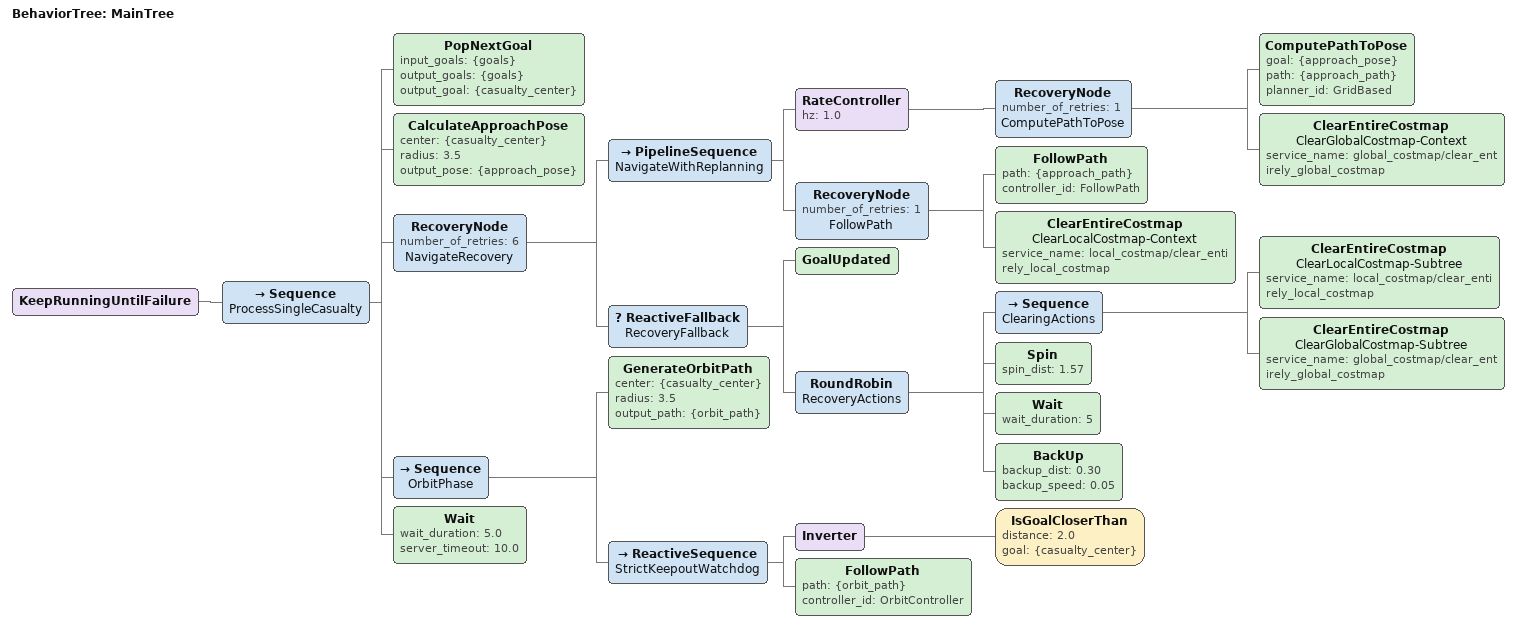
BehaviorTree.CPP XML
<?xml version="1.0"?>
<!--
  ROOT NODE:
  The main entry point for the Behavior Tree.
  `main_tree_to_execute` specifies the ID of the tree to run when Nav2 loads this file.
-->
<root main_tree_to_execute="MainTree">
  <BehaviorTree ID="MainTree">

    <KeepRunningUntilFailure>
      <Sequence name="ProcessSingleCasualty">

        <!-- 1. POP THE NEXT CASUALTY GOAL & CALCULATE APPROACH                        -->

        <PopNextGoal input_goals="{goals}" output_goals="{goals}" output_goal="{casualty_center}"/>

        <CalculateApproachPose center="{casualty_center}" radius="3.5" output_pose="{approach_pose}"/>

        <!-- 2. THE STANDOFF PHASE (Fully Robust with Replanning and Recoveries)       -->

        <RecoveryNode number_of_retries="6" name="NavigateRecovery">

          <PipelineSequence name="NavigateWithReplanning">

            <!--
              RateController (Planner Branch):
              Throttles the global planner to run only at 1.0 Hz (once per second) to save CPU.
            -->
            <RateController hz="1.0">
              <RecoveryNode number_of_retries="1" name="ComputePathToPose">
                <!-- Plans the global path to the 4.2m standoff point using A* or Dijkstra -->
                <ComputePathToPose goal="{approach_pose}" path="{approach_path}" planner_id="GridBased"/>
                <!-- If planning fails, clear the global costmap and try one more time -->
                <ClearEntireCostmap name="ClearGlobalCostmap-Context" service_name="global_costmap/clear_entirely_global_costmap"/>
              </RecoveryNode>
            </RateController>

            <!--
              Controller Branch:
              Runs at the BT tick rate (typically 100Hz).
            -->
            <RecoveryNode number_of_retries="1" name="FollowPath">
              <!-- Follows the path using the standard fast/normal controller settings -->
              <FollowPath path="{approach_path}" controller_id="FollowPath"/>
              <!-- If the controller gets stuck locally, clear the local costmap -->
              <ClearEntireCostmap name="ClearLocalCostmap-Context" service_name="local_costmap/clear_entirely_local_costmap"/>
            </RecoveryNode>
          </PipelineSequence>

          <ReactiveFallback name="RecoveryFallback">
            <!-- Preemption check: If a new goal array is received, stop recovering! -->
            <GoalUpdated/>
            <RoundRobin name="RecoveryActions">
              <Sequence name="ClearingActions">
                <ClearEntireCostmap name="ClearLocalCostmap-Subtree" service_name="local_costmap/clear_entirely_local_costmap"/>
                <ClearEntireCostmap name="ClearGlobalCostmap-Subtree" service_name="global_costmap/clear_entirely_global_costmap"/>
              </Sequence>
              <Spin spin_dist="1.57"/>
              <Wait wait_duration="5"/>
              <BackUp backup_dist="0.30" backup_speed="0.05"/>
            </RoundRobin>
          </ReactiveFallback>

        </RecoveryNode>

        <!-- 3. THE 360 ORBIT PHASE (Strict tracking, NO recoveries allowed)           -->

        <!--
          Sequence (OrbitPhase):
          The robot has successfully reached the 4.2m standoff point.
          Now we lock in and perform the tight 350-degree orbit.
        -->
        <Sequence name="OrbitPhase">
          <GenerateOrbitPath center="{casualty_center}" radius="3.5" output_path="{orbit_path}"/>

            <ReactiveSequence name="StrictKeepoutWatchdog">

              <Inverter>
                 <IsGoalCloserThan distance="2.0" goal="{casualty_center}"/>
              </Inverter>

              <FollowPath path="{orbit_path}" controller_id="OrbitController"/>

            </ReactiveSequence>
        </Sequence>

        <!-- 4. TRANSMIT/ANALYZE                                                       -->
        <!-- Wait here for 5 seconds to process camera feeds / transmit data before moving on -->
        <Wait wait_duration="5.0" server_timeout="10.0"/>

      </Sequence>
    </KeepRunningUntilFailure>

  </BehaviorTree>
</root>
